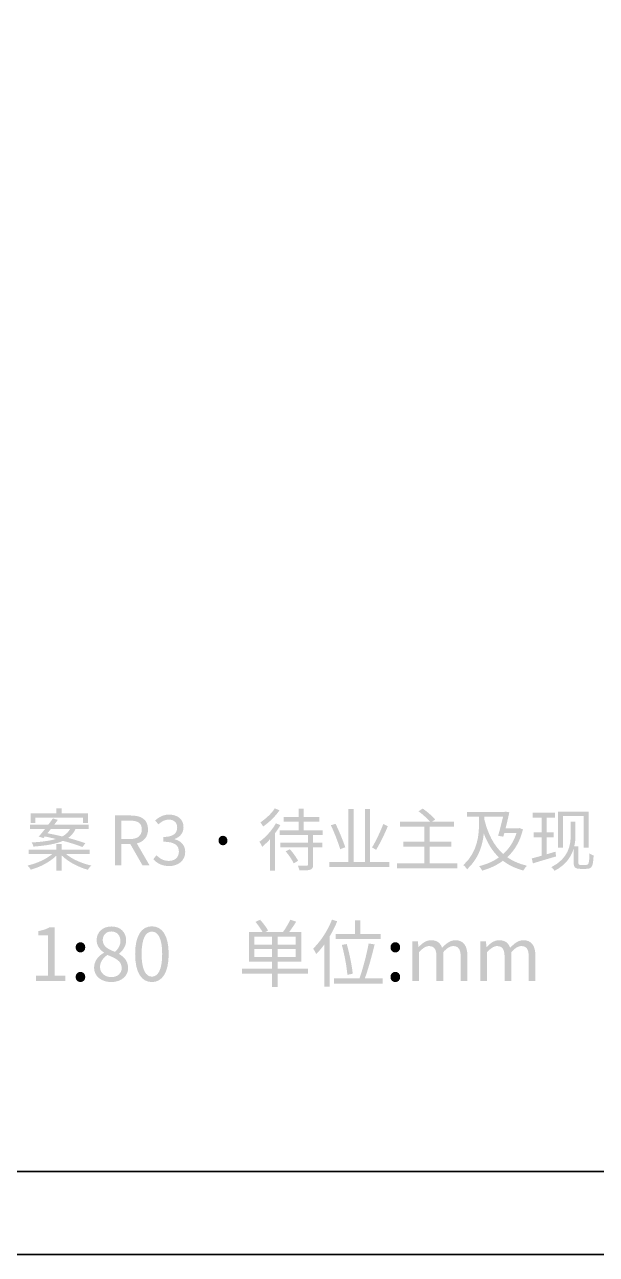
# Model space of a CAD drawing. Header units: millimetres. Extents: x -4600 to 229000, y -4300 to 19460.
# Drawn here: x 19834 to 22594, y -4300 to 1640 of the extents above; entities that cross this region are included whole.
import ezdxf

# ---------------------------------------------------------------- set-up
doc = ezdxf.new("R2010")
doc.units = ezdxf.units.MM
doc.header["$LTSCALE"] = 100
doc.layers.add('A-NOTE', color=7, linetype='Continuous', lineweight=18)
doc.layers.add('A-SHEET', color=7, linetype='Continuous', lineweight=35)

# ---------------------------------------------------------------- blocks, each defined once
blk = doc.blocks.new('A01_SHEET')
at = {"layer": 'A-NOTE'}
h = blk.add_hatch(color=256, dxfattribs=at)
edge = h.paths.add_edge_path()
edge.add_line((19971, -2194.1), (19948.4, -2224.9))
edge.add_line((19948.4, -2224.9), (19859.7, -2224.9))
edge.add_line((19859.7, -2224.9), (19859.7, -2244.8))
edge.add_line((19859.7, -2244.8), (19933, -2244.8))
edge.add_spline(control_points=[(19933, -2244.8), (19922.2, -2258.6), (19911.4, -2271.7), (19902.3, -2281.8)], knot_values=[0, 0, 0, 0, 1, 1, 1, 1], degree=3, periodic=0)
edge.add_line((19902.3, -2281.8), (19925.2, -2289))
edge.add_line((19925.2, -2289), (19931.7, -2281.2))
edge.add_spline(control_points=[(19931.7, -2281.2), (19948.8, -2284.8), (19967.1, -2289), (19985.1, -2293.6)], knot_values=[0, 0, 0, 0, 1, 1, 1, 1], degree=3, periodic=0)
edge.add_spline(control_points=[(19985.1, -2293.6), (19957.6, -2301.8), (19919.9, -2307.4), (19868.5, -2310.3)], knot_values=[0, 0, 0, 0, 1, 1, 1, 1], degree=3, periodic=0)
edge.add_spline(control_points=[(19868.5, -2310.3), (19871.5, -2315.6), (19875.4, -2324.4), (19876.4, -2330.3)], knot_values=[0, 0, 0, 0, 1, 1, 1, 1], degree=3, periodic=0)
edge.add_spline(control_points=[(19876.4, -2330.3), (19941.6, -2325.4), (19987.1, -2316.9), (20019.2, -2302.5)], knot_values=[0, 0, 0, 0, 1, 1, 1, 1], degree=3, periodic=0)
edge.add_spline(control_points=[(20019.2, -2302.5), (20055.8, -2312.3), (20089.9, -2323.1), (20112.8, -2332.3)], knot_values=[0, 0, 0, 0, 1, 1, 1, 1], degree=3, periodic=0)
edge.add_line((20112.8, -2332.3), (20127.5, -2314.2))
edge.add_spline(control_points=[(20127.5, -2314.2), (20105.9, -2306.1), (20076.1, -2296.9), (20044, -2288.4)], knot_values=[0, 0, 0, 0, 1, 1, 1, 1], degree=3, periodic=0)
edge.add_spline(control_points=[(20044, -2288.4), (20060.4, -2276.6), (20071.9, -2262.5), (20080.1, -2244.8)], knot_values=[0, 0, 0, 0, 1, 1, 1, 1], degree=3, periodic=0)
edge.add_line((20080.1, -2244.8), (20143.6, -2244.8))
edge.add_line((20143.6, -2244.8), (20143.6, -2224.9))
edge.add_line((20143.6, -2224.9), (19976.6, -2224.9))
edge.add_line((19976.6, -2224.9), (19994.3, -2201.3))
edge.add_line((19994.3, -2201.3), (19971, -2194.1))
edge = h.paths.add_edge_path(flags=0)
edge.add_line((19961.2, -2244.8), (20053.5, -2244.8))
edge.add_spline(control_points=[(20053.5, -2244.8), (20045.7, -2259.6), (20033.9, -2271.7), (20015.9, -2281.2)], knot_values=[0, 0, 0, 0, 1, 1, 1, 1], degree=3, periodic=0)
edge.add_spline(control_points=[(20015.9, -2281.2), (19991.7, -2275.3), (19966.8, -2270), (19944.5, -2265.8)], knot_values=[0, 0, 0, 0, 1, 1, 1, 1], degree=3, periodic=0)
edge.add_line((19944.5, -2265.8), (19961.2, -2244.8))
for points in [[(19863.3, -2169.5), (19863.3, -2216.7), (19886.5, -2216.7), (19886.5, -2190.5), (20116.1, -2190.5), (20116.1, -2216.7), (20140, -2216.7), (20140, -2169.5), (20012.6, -2169.5), (20012.6, -2145), (19988, -2145), (19988, -2169.5), (19863.3, -2169.5)], [(21336, -2751.9), (21336, -2777.1), (21552.7, -2777.1), (21552.7, -2751.9), (21454.8, -2751.9), (21454.8, -2686.3), (21428.2, -2686.3), (21428.2, -2751.9), (21336, -2751.9)]]:
    blk.add_hatch(color=256, dxfattribs=at).paths.add_polyline_path(points)
h = blk.add_hatch(color=256, dxfattribs=at)
edge = h.paths.add_edge_path()
edge.add_line((20402.6, -2420), (20436.6, -2420))
edge.add_line((20436.6, -2420), (20375.7, -2314.9))
edge.add_spline(control_points=[(20375.7, -2314.9), (20408.1, -2307), (20429.7, -2284.8), (20429.7, -2247.1), (20429.7, -2197.4), (20394.7, -2180), (20345.9, -2180)], knot_values=[0, 0, 0, 0, 1, 1, 1, 2, 2, 2, 2], degree=3, periodic=0)
edge.add_line((20345.9, -2180), (20270.9, -2180))
edge.add_line((20270.9, -2180), (20270.9, -2420))
edge.add_line((20270.9, -2420), (20301.1, -2420))
edge.add_line((20301.1, -2420), (20301.1, -2318.2))
edge.add_line((20301.1, -2318.2), (20344.3, -2318.2))
edge.add_line((20344.3, -2318.2), (20402.6, -2420))
edge = h.paths.add_edge_path(flags=0)
edge.add_line((20301.1, -2293.9), (20301.1, -2204.6))
edge.add_line((20301.1, -2204.6), (20341.3, -2204.6))
edge.add_spline(control_points=[(20341.3, -2204.6), (20379, -2204.6), (20399.6, -2215.7), (20399.6, -2247.1), (20399.6, -2278.6), (20379, -2293.9), (20341.3, -2293.9)], knot_values=[0, 0, 0, 0, 1, 1, 1, 2, 2, 2, 2], degree=3, periodic=0)
edge.add_line((20341.3, -2293.9), (20301.1, -2293.9))
h = blk.add_hatch(color=256, dxfattribs=at)
edge = h.paths.add_edge_path()
edge.add_spline(control_points=[(20531.9, -2424.3), (20574.8, -2424.3), (20609.2, -2398.7), (20609.2, -2355.8), (20609.2, -2322.8), (20586.6, -2301.8), (20558.4, -2294.9)], knot_values=[0, 0, 0, 0, 1, 1, 1, 2, 2, 2, 2], degree=3, periodic=0)
edge.add_line((20558.4, -2294.9), (20558.4, -2293.3))
edge.add_spline(control_points=[(20558.4, -2293.3), (20584, -2284.4), (20601, -2264.8), (20601, -2235.7), (20601, -2197.7), (20571.5, -2175.7), (20530.9, -2175.7), (20503.4, -2175.7), (20482.1, -2187.9), (20464.1, -2204.2)], knot_values=[0, 0, 0, 0, 1, 1, 1, 2, 2, 2, 3, 3, 3, 3], degree=3, periodic=0)
edge.add_line((20464.1, -2204.2), (20480.2, -2223.2))
edge.add_spline(control_points=[(20480.2, -2223.2), (20493.9, -2209.5), (20510.6, -2200), (20529.9, -2200), (20555.1, -2200), (20570.5, -2215), (20570.5, -2238), (20570.5, -2263.8), (20553.8, -2283.8), (20504.1, -2283.8)], knot_values=[0, 0, 0, 0, 1, 1, 1, 2, 2, 2, 3, 3, 3, 3], degree=3, periodic=0)
edge.add_line((20504.1, -2283.8), (20504.1, -2306.7))
edge.add_spline(control_points=[(20504.1, -2306.7), (20559.7, -2306.7), (20578.7, -2325.7), (20578.7, -2354.8), (20578.7, -2382.3), (20558.7, -2399.4), (20529.9, -2399.4), (20502.8, -2399.4), (20484.7, -2386.3), (20470.7, -2371.9)], knot_values=[0, 0, 0, 0, 1, 1, 1, 2, 2, 2, 3, 3, 3, 3], degree=3, periodic=0)
edge.add_line((20470.7, -2371.9), (20455.3, -2391.2))
edge.add_spline(control_points=[(20455.3, -2391.2), (20471, -2408.5), (20494.6, -2424.3), (20531.9, -2424.3)], knot_values=[0, 0, 0, 0, 1, 1, 1, 1], degree=3, periodic=0)
h = blk.add_hatch(color=256, dxfattribs=at)
edge = h.paths.add_edge_path()
edge.add_spline(control_points=[(21041.4, -2145.6), (21027.3, -2168.9), (20997.8, -2196.4), (20972.3, -2213.1)], knot_values=[0, 0, 0, 0, 1, 1, 1, 1], degree=3, periodic=0)
edge.add_spline(control_points=[(20972.3, -2213.1), (20975.9, -2218), (20982.4, -2227.8), (20985, -2233.4)], knot_values=[0, 0, 0, 0, 1, 1, 1, 1], degree=3, periodic=0)
edge.add_spline(control_points=[(20985, -2233.4), (21013.9, -2213.7), (21045.3, -2183.3), (21064.3, -2154.8)], knot_values=[0, 0, 0, 0, 1, 1, 1, 1], degree=3, periodic=0)
edge.add_line((21064.3, -2154.8), (21041.4, -2145.6))
h = blk.add_hatch(color=256, dxfattribs=at)
edge = h.paths.add_edge_path()
edge.add_line((21156.3, -2146.6), (21156.3, -2187.5))
edge.add_line((21156.3, -2187.5), (21084.3, -2187.5))
edge.add_line((21084.3, -2187.5), (21084.3, -2209.8))
edge.add_line((21084.3, -2209.8), (21156.3, -2209.8))
edge.add_line((21156.3, -2209.8), (21156.3, -2251.4))
edge.add_line((21156.3, -2251.4), (21064.9, -2251.4))
edge.add_line((21064.9, -2251.4), (21064.9, -2274))
edge.add_line((21064.9, -2274), (21202.5, -2274))
edge.add_line((21202.5, -2274), (21202.5, -2310.6))
edge.add_line((21202.5, -2310.6), (21068.9, -2310.6))
edge.add_line((21068.9, -2310.6), (21068.9, -2333.2))
edge.add_line((21068.9, -2333.2), (21202.5, -2333.2))
edge.add_line((21202.5, -2333.2), (21202.5, -2416.4))
edge.add_spline(control_points=[(21202.5, -2416.4), (21202.5, -2420.7), (21200.8, -2422.3), (21195.6, -2422.3)], knot_values=[0, 0, 0, 0, 1, 1, 1, 1], degree=3, periodic=0)
edge.add_spline(control_points=[(21195.6, -2422.3), (21190.3, -2422.6), (21172, -2422.9), (21152.4, -2422)], knot_values=[0, 0, 0, 0, 1, 1, 1, 1], degree=3, periodic=0)
edge.add_spline(control_points=[(21152.4, -2422), (21155.6, -2428.8), (21159.6, -2439), (21160.5, -2445.5)], knot_values=[0, 0, 0, 0, 1, 1, 1, 1], degree=3, periodic=0)
edge.add_spline(control_points=[(21160.5, -2445.5), (21186.1, -2445.5), (21202.8, -2445.5), (21213.3, -2441.6), (21223.4, -2437.7), (21226.7, -2430.8), (21226.7, -2416.4)], knot_values=[0, 0, 0, 0, 1, 1, 1, 2, 2, 2, 2], degree=3, periodic=0)
edge.add_line((21226.7, -2416.4), (21226.7, -2333.2))
edge.add_line((21226.7, -2333.2), (21270.6, -2333.2))
edge.add_line((21270.6, -2333.2), (21270.6, -2310.6))
edge.add_line((21270.6, -2310.6), (21226.7, -2310.6))
edge.add_line((21226.7, -2310.6), (21226.7, -2274))
edge.add_line((21226.7, -2274), (21272.9, -2274))
edge.add_line((21272.9, -2274), (21272.9, -2251.4))
edge.add_line((21272.9, -2251.4), (21180.8, -2251.4))
edge.add_line((21180.8, -2251.4), (21180.8, -2209.8))
edge.add_line((21180.8, -2209.8), (21255.8, -2209.8))
edge.add_line((21255.8, -2209.8), (21255.8, -2187.5))
edge.add_line((21255.8, -2187.5), (21180.8, -2187.5))
edge.add_line((21180.8, -2187.5), (21180.8, -2146.6))
edge.add_line((21180.8, -2146.6), (21156.3, -2146.6))
edge = h.paths.add_edge_path(flags=0)
edge.add_spline(control_points=[(21093.8, -2353.2), (21109.1, -2370.9), (21125.8, -2395.4), (21132.7, -2411.5)], knot_values=[0, 0, 0, 0, 1, 1, 1, 1], degree=3, periodic=0)
edge.add_line((21132.7, -2411.5), (21153.7, -2399))
edge.add_spline(control_points=[(21153.7, -2399), (21146.5, -2383.3), (21129.1, -2359.8), (21114.1, -2342.7)], knot_values=[0, 0, 0, 0, 1, 1, 1, 1], degree=3, periodic=0)
edge.add_line((21114.1, -2342.7), (21093.8, -2353.2))
h = blk.add_hatch(color=256, dxfattribs=at)
h.paths.add_polyline_path([(21476.8, -2149.2), (21476.8, -2404.9), (21421.8, -2404.9), (21421.8, -2148.9), (21396.6, -2148.9), (21396.6, -2404.9), (21304.9, -2404.9), (21304.9, -2429.2), (21594.1, -2429.2), (21594.1, -2404.9), (21501.7, -2404.9), (21501.7, -2149.2), (21476.8, -2149.2)])
edge = h.paths.add_edge_path(flags=0)
edge.add_spline(control_points=[(21564.9, -2221.3), (21551.8, -2257.3), (21528.6, -2305.1), (21510.6, -2334.9)], knot_values=[0, 0, 0, 0, 1, 1, 1, 1], degree=3, periodic=0)
edge.add_line((21510.6, -2334.9), (21530.9, -2345.3))
edge.add_spline(control_points=[(21530.9, -2345.3), (21549.2, -2314.9), (21571.5, -2269.7), (21587.2, -2231.7)], knot_values=[0, 0, 0, 0, 1, 1, 1, 1], degree=3, periodic=0)
edge.add_line((21587.2, -2231.7), (21564.9, -2221.3))
edge = h.paths.add_edge_path(flags=0)
edge.add_spline(control_points=[(21312.1, -2227.1), (21329.5, -2263.8), (21348.8, -2313.9), (21357, -2342.7)], knot_values=[0, 0, 0, 0, 1, 1, 1, 1], degree=3, periodic=0)
edge.add_line((21357, -2342.7), (21381.6, -2333.6))
edge.add_spline(control_points=[(21381.6, -2333.6), (21372.4, -2304.7), (21352.1, -2256.6), (21335.1, -2220.3)], knot_values=[0, 0, 0, 0, 1, 1, 1, 1], degree=3, periodic=0)
edge.add_line((21335.1, -2220.3), (21312.1, -2227.1))
h = blk.add_hatch(color=256, dxfattribs=at)
edge = h.paths.add_edge_path()
edge.add_spline(control_points=[(21735.2, -2159.7), (21755.1, -2174.4), (21778.1, -2195.4), (21791.2, -2210.5)], knot_values=[0, 0, 0, 0, 1, 1, 1, 1], degree=3, periodic=0)
edge.add_line((21791.2, -2210.5), (21646.4, -2210.5))
edge.add_line((21646.4, -2210.5), (21646.4, -2234.4))
edge.add_line((21646.4, -2234.4), (21763, -2234.4))
edge.add_line((21763, -2234.4), (21763, -2306.4))
edge.add_line((21763, -2306.4), (21661.5, -2306.4))
edge.add_line((21661.5, -2306.4), (21661.5, -2330.3))
edge.add_line((21661.5, -2330.3), (21763, -2330.3))
edge.add_line((21763, -2330.3), (21763, -2411.2))
edge.add_line((21763, -2411.2), (21631.1, -2411.2))
edge.add_line((21631.1, -2411.2), (21631.1, -2435.1))
edge.add_line((21631.1, -2435.1), (21923.1, -2435.1))
edge.add_line((21923.1, -2435.1), (21923.1, -2411.2))
edge.add_line((21923.1, -2411.2), (21789.5, -2411.2))
edge.add_line((21789.5, -2411.2), (21789.5, -2330.3))
edge.add_line((21789.5, -2330.3), (21893, -2330.3))
edge.add_line((21893, -2330.3), (21893, -2306.4))
edge.add_line((21893, -2306.4), (21789.5, -2306.4))
edge.add_line((21789.5, -2306.4), (21789.5, -2234.4))
edge.add_line((21789.5, -2234.4), (21906.4, -2234.4))
edge.add_line((21906.4, -2234.4), (21906.4, -2210.5))
edge.add_line((21906.4, -2210.5), (21800, -2210.5))
edge.add_line((21800, -2210.5), (21815.7, -2199))
edge.add_spline(control_points=[(21815.7, -2199), (21802.6, -2183.6), (21776.1, -2161.3), (21755.1, -2146.3)], knot_values=[0, 0, 0, 0, 1, 1, 1, 1], degree=3, periodic=0)
edge.add_line((21755.1, -2146.3), (21735.2, -2159.7))
h = blk.add_hatch(color=256, dxfattribs=at)
edge = h.paths.add_edge_path()
edge.add_line((21969.6, -2162.6), (21969.6, -2186.5))
edge.add_line((21969.6, -2186.5), (22027.2, -2186.5))
edge.add_line((22027.2, -2186.5), (22027.2, -2214.1))
edge.add_spline(control_points=[(22027.2, -2214.1), (22027.2, -2272.7), (22022, -2354.5), (21951.6, -2419.7)], knot_values=[0, 0, 0, 0, 1, 1, 1, 1], degree=3, periodic=0)
edge.add_spline(control_points=[(21951.6, -2419.7), (21957.2, -2423.9), (21966, -2433.8), (21969.6, -2440)], knot_values=[0, 0, 0, 0, 1, 1, 1, 1], degree=3, periodic=0)
edge.add_spline(control_points=[(21969.6, -2440), (22026.6, -2386.3), (22044.6, -2322.8), (22050.2, -2266.8)], knot_values=[0, 0, 0, 0, 1, 1, 1, 1], degree=3, periodic=0)
edge.add_spline(control_points=[(22050.2, -2266.8), (22067.8, -2313.3), (22091.1, -2351.9), (22123.2, -2382.3)], knot_values=[0, 0, 0, 0, 1, 1, 1, 1], degree=3, periodic=0)
edge.add_spline(control_points=[(22123.2, -2382.3), (22094.7, -2402.6), (22062.3, -2416.4), (22027.9, -2424.6)], knot_values=[0, 0, 0, 0, 1, 1, 1, 1], degree=3, periodic=0)
edge.add_spline(control_points=[(22027.9, -2424.6), (22032.8, -2430.2), (22039, -2440), (22042, -2446.5)], knot_values=[0, 0, 0, 0, 1, 1, 1, 1], degree=3, periodic=0)
edge.add_spline(control_points=[(22042, -2446.5), (22078.6, -2436), (22112.7, -2420.7), (22142.5, -2398.7)], knot_values=[0, 0, 0, 0, 1, 1, 1, 1], degree=3, periodic=0)
edge.add_spline(control_points=[(22142.5, -2398.7), (22169.7, -2419.7), (22202.1, -2435.4), (22241.4, -2445.9)], knot_values=[0, 0, 0, 0, 1, 1, 1, 1], degree=3, periodic=0)
edge.add_spline(control_points=[(22241.4, -2445.9), (22245, -2438.7), (22252.5, -2427.9), (22258.4, -2422.6)], knot_values=[0, 0, 0, 0, 1, 1, 1, 1], degree=3, periodic=0)
edge.add_spline(control_points=[(22258.4, -2422.6), (22221.1, -2413.8), (22190, -2400), (22163.4, -2381.4)], knot_values=[0, 0, 0, 0, 1, 1, 1, 1], degree=3, periodic=0)
edge.add_spline(control_points=[(22163.4, -2381.4), (22198.5, -2349.3), (22225, -2305.7), (22239.1, -2247.4)], knot_values=[0, 0, 0, 0, 1, 1, 1, 1], degree=3, periodic=0)
edge.add_line((22239.1, -2247.4), (22222.4, -2240.6))
edge.add_line((22222.4, -2240.6), (22218.1, -2241.9))
edge.add_line((22218.1, -2241.9), (22155.3, -2241.9))
edge.add_spline(control_points=[(22155.3, -2241.9), (22162.1, -2215), (22168.7, -2186.9), (22173.3, -2164.6)], knot_values=[0, 0, 0, 0, 1, 1, 1, 1], degree=3, periodic=0)
edge.add_line((22173.3, -2164.6), (22154.6, -2161.3))
edge.add_line((22154.6, -2161.3), (22150.3, -2162.6))
edge.add_line((22150.3, -2162.6), (21969.6, -2162.6))
edge = h.paths.add_edge_path(flags=0)
edge.add_spline(control_points=[(22143.8, -2366), (22097.6, -2325), (22069.5, -2267.7), (22052.4, -2197.4)], knot_values=[0, 0, 0, 0, 1, 1, 1, 1], degree=3, periodic=0)
edge.add_line((22052.4, -2197.4), (22052.4, -2186.5))
edge.add_line((22052.4, -2186.5), (22142.8, -2186.5))
edge.add_spline(control_points=[(22142.8, -2186.5), (22136.6, -2213.7), (22127.4, -2250.4), (22119.2, -2278.2)], knot_values=[0, 0, 0, 0, 1, 1, 1, 1], degree=3, periodic=0)
edge.add_line((22119.2, -2278.2), (22144.4, -2282.2))
edge.add_line((22144.4, -2282.2), (22149, -2265.1))
edge.add_line((22149, -2265.1), (22208, -2265.1))
edge.add_spline(control_points=[(22208, -2265.1), (22194.9, -2307), (22172.3, -2340.1), (22143.8, -2366)], knot_values=[0, 0, 0, 0, 1, 1, 1, 1], degree=3, periodic=0)
h = blk.add_hatch(color=256, dxfattribs=at)
edge = h.paths.add_edge_path()
edge.add_line((22281.6, -2387.3), (22287.2, -2411.2))
edge.add_spline(control_points=[(22287.2, -2411.2), (22318.3, -2401.7), (22359.9, -2389.2), (22398.9, -2377.8)], knot_values=[0, 0, 0, 0, 1, 1, 1, 1], degree=3, periodic=0)
edge.add_line((22398.9, -2377.8), (22395.9, -2354.8))
edge.add_line((22395.9, -2354.8), (22353, -2367.6))
edge.add_line((22353, -2367.6), (22353, -2284.8))
edge.add_line((22353, -2284.8), (22387.4, -2284.8))
edge.add_line((22387.4, -2284.8), (22387.4, -2261.9))
edge.add_line((22387.4, -2261.9), (22353, -2261.9))
edge.add_line((22353, -2261.9), (22353, -2190.2))
edge.add_line((22353, -2190.2), (22393.9, -2190.2))
edge.add_line((22393.9, -2190.2), (22393.9, -2167.2))
edge.add_line((22393.9, -2167.2), (22285.6, -2167.2))
edge.add_line((22285.6, -2167.2), (22285.6, -2190.2))
edge.add_line((22285.6, -2190.2), (22329.4, -2190.2))
edge.add_line((22329.4, -2190.2), (22329.4, -2261.9))
edge.add_line((22329.4, -2261.9), (22290.5, -2261.9))
edge.add_line((22290.5, -2261.9), (22290.5, -2284.8))
edge.add_line((22290.5, -2284.8), (22329.4, -2284.8))
edge.add_line((22329.4, -2284.8), (22329.4, -2374.5))
edge.add_spline(control_points=[(22329.4, -2374.5), (22311.4, -2379.4), (22295.1, -2384), (22281.6, -2387.3)], knot_values=[0, 0, 0, 0, 1, 1, 1, 1], degree=3, periodic=0)
h = blk.add_hatch(color=256, dxfattribs=at)
edge = h.paths.add_edge_path()
edge.add_line((22469.6, -2210.5), (22469.6, -2273.6))
edge.add_spline(control_points=[(22469.6, -2273.6), (22469.6, -2325), (22459.1, -2386.9), (22376.3, -2429.5)], knot_values=[0, 0, 0, 0, 1, 1, 1, 1], degree=3, periodic=0)
edge.add_spline(control_points=[(22376.3, -2429.5), (22381.2, -2433.1), (22389, -2442.3), (22391.7, -2447.2)], knot_values=[0, 0, 0, 0, 1, 1, 1, 1], degree=3, periodic=0)
edge.add_spline(control_points=[(22391.7, -2447.2), (22446, -2418.7), (22471.9, -2379.7), (22483.7, -2340.4)], knot_values=[0, 0, 0, 0, 1, 1, 1, 1], degree=3, periodic=0)
edge.add_line((22483.7, -2340.4), (22483.7, -2409.5))
edge.add_spline(control_points=[(22483.7, -2409.5), (22483.7, -2431.8), (22492.2, -2437.7), (22515.1, -2437.7)], knot_values=[0, 0, 0, 0, 1, 1, 1, 1], degree=3, periodic=0)
edge.add_line((22515.1, -2437.7), (22545.2, -2437.7))
edge.add_spline(control_points=[(22545.2, -2437.7), (22573.4, -2437.7), (22577.3, -2424.6), (22580.2, -2372.9)], knot_values=[0, 0, 0, 0, 1, 1, 1, 1], degree=3, periodic=0)
edge.add_spline(control_points=[(22580.2, -2372.9), (22574, -2371.5), (22566.2, -2367.9), (22560.3, -2363)], knot_values=[0, 0, 0, 0, 1, 1, 1, 1], degree=3, periodic=0)
edge.add_spline(control_points=[(22560.3, -2363), (22558.6, -2409.8), (22556.7, -2419), (22545.2, -2419)], knot_values=[0, 0, 0, 0, 1, 1, 1, 1], degree=3, periodic=0)
edge.add_line((22545.2, -2419), (22518.4, -2419))
edge.add_spline(control_points=[(22518.4, -2419), (22509.2, -2419), (22506.6, -2416.7), (22506.6, -2407.2)], knot_values=[0, 0, 0, 0, 1, 1, 1, 1], degree=3, periodic=0)
edge.add_line((22506.6, -2407.2), (22506.6, -2329.6))
edge.add_line((22506.6, -2329.6), (22486.6, -2329.6))
edge.add_spline(control_points=[(22486.6, -2329.6), (22491.2, -2310.6), (22492.5, -2291.7), (22492.5, -2274.3)], knot_values=[0, 0, 0, 0, 1, 1, 1, 1], degree=3, periodic=0)
edge.add_line((22492.5, -2274.3), (22492.5, -2210.5))
edge.add_line((22492.5, -2210.5), (22469.6, -2210.5))
h.paths.add_polyline_path([(22409, -2161), (22409, -2335.2), (22432.6, -2335.2), (22432.6, -2182.6), (22531.8, -2182.6), (22531.8, -2335.2), (22556, -2335.2), (22556, -2161), (22409, -2161)], flags=0)
h = blk.add_hatch(color=256, dxfattribs=at)
edge = h.paths.add_edge_path()
edge.add_spline(control_points=[(21046.9, -2218), (21028.3, -2251.7), (20996.8, -2285.4), (20967.4, -2307)], knot_values=[0, 0, 0, 0, 1, 1, 1, 1], degree=3, periodic=0)
edge.add_spline(control_points=[(20967.4, -2307), (20971.6, -2312.9), (20978.5, -2325.7), (20980.5, -2331.3)], knot_values=[0, 0, 0, 0, 1, 1, 1, 1], degree=3, periodic=0)
edge.add_spline(control_points=[(20980.5, -2331.3), (20992.9, -2320.8), (21006, -2308.3), (21018.4, -2294.9)], knot_values=[0, 0, 0, 0, 1, 1, 1, 1], degree=3, periodic=0)
edge.add_line((21018.4, -2294.9), (21018.4, -2445.9))
edge.add_line((21018.4, -2445.9), (21042, -2445.9))
edge.add_line((21042, -2445.9), (21042, -2266.8))
edge.add_spline(control_points=[(21042, -2266.8), (21051.8, -2253.7), (21061, -2239.9), (21068.5, -2226.5)], knot_values=[0, 0, 0, 0, 1, 1, 1, 1], degree=3, periodic=0)
edge.add_line((21068.5, -2226.5), (21046.9, -2218))
h = blk.add_hatch(color=256, dxfattribs=at)
edge = h.paths.add_edge_path()
edge.add_spline(control_points=[(20791.2, -2324.1), (20803, -2324.1), (20813.2, -2314.2), (20813.2, -2301.1), (20813.2, -2287.4), (20803, -2277.9), (20791.2, -2277.9), (20779.4, -2277.9), (20769.9, -2287.4), (20769.9, -2301.1), (20769.9, -2314.2), (20779.4, -2324.1), (20791.2, -2324.1)], knot_values=[0, 0, 0, 0, 1, 1, 1, 2, 2, 2, 3, 3, 3, 4, 4, 4, 4], degree=3, periodic=0)
h = blk.add_hatch(color=256, dxfattribs=at)
edge = h.paths.add_edge_path()
edge.add_line((19854.1, -2344.7), (19854.1, -2365.6))
edge.add_line((19854.1, -2365.6), (19968.4, -2365.6))
edge.add_spline(control_points=[(19968.4, -2365.6), (19939.3, -2390.9), (19891.8, -2412.1), (19848.2, -2421.6)], knot_values=[0, 0, 0, 0, 1, 1, 1, 1], degree=3, periodic=0)
edge.add_spline(control_points=[(19848.2, -2421.6), (19853.2, -2426.5), (19860.4, -2435.7), (19863.6, -2441.6)], knot_values=[0, 0, 0, 0, 1, 1, 1, 1], degree=3, periodic=0)
edge.add_spline(control_points=[(19863.6, -2441.6), (19908.5, -2429.8), (19956.9, -2404.3), (19987.7, -2373.8)], knot_values=[0, 0, 0, 0, 1, 1, 1, 1], degree=3, periodic=0)
edge.add_line((19987.7, -2373.8), (19987.7, -2445.9))
edge.add_line((19987.7, -2445.9), (20012.3, -2445.9))
edge.add_line((20012.3, -2445.9), (20012.3, -2372.2))
edge.add_spline(control_points=[(20012.3, -2372.2), (20043.7, -2403.6), (20093.8, -2429.8), (20139.6, -2442.3)], knot_values=[0, 0, 0, 0, 1, 1, 1, 1], degree=3, periodic=0)
edge.add_spline(control_points=[(20139.6, -2442.3), (20142.9, -2436), (20150.1, -2426.5), (20155.4, -2421.6)], knot_values=[0, 0, 0, 0, 1, 1, 1, 1], degree=3, periodic=0)
edge.add_spline(control_points=[(20155.4, -2421.6), (20111.2, -2412.1), (20063, -2390.9), (20033.2, -2365.6)], knot_values=[0, 0, 0, 0, 1, 1, 1, 1], degree=3, periodic=0)
edge.add_line((20033.2, -2365.6), (20147.8, -2365.6))
edge.add_line((20147.8, -2365.6), (20147.8, -2344.7))
edge.add_line((20147.8, -2344.7), (20012.3, -2344.7))
edge.add_line((20012.3, -2344.7), (20012.3, -2317.5))
edge.add_line((20012.3, -2317.5), (19987.7, -2317.5))
edge.add_line((19987.7, -2317.5), (19987.7, -2344.7))
edge.add_line((19987.7, -2344.7), (19854.1, -2344.7))
h = blk.add_hatch(color=256, dxfattribs=at)
edge = h.paths.add_edge_path()
edge.add_line((19888.8, -2980), (20031.4, -2980))
edge.add_line((20031.4, -2980), (20031.4, -2953))
edge.add_line((20031.4, -2953), (19979.2, -2953))
edge.add_line((19979.2, -2953), (19979.2, -2720))
edge.add_line((19979.2, -2720), (19954.4, -2720))
edge.add_spline(control_points=[(19954.4, -2720), (19940.2, -2728.2), (19923.5, -2734.2), (19900.5, -2738.4)], knot_values=[0, 0, 0, 0, 1, 1, 1, 1], degree=3, periodic=0)
edge.add_line((19900.5, -2738.4), (19900.5, -2759))
edge.add_line((19900.5, -2759), (19946.9, -2759))
edge.add_line((19946.9, -2759), (19946.9, -2953))
edge.add_line((19946.9, -2953), (19888.8, -2953))
edge.add_line((19888.8, -2953), (19888.8, -2980))
h = blk.add_hatch(color=256, dxfattribs=at)
edge = h.paths.add_edge_path()
edge.add_spline(control_points=[(20252.3, -2984.6), (20300.9, -2984.6), (20333.6, -2955.2), (20333.6, -2917.6), (20333.6, -2881.7), (20312.6, -2862.2), (20289.9, -2849.1)], knot_values=[0, 0, 0, 0, 1, 1, 1, 2, 2, 2, 2], degree=3, periodic=0)
edge.add_line((20289.9, -2849.1), (20289.9, -2847.3))
edge.add_spline(control_points=[(20289.9, -2847.3), (20305.2, -2835.3), (20324.3, -2811.9), (20324.3, -2784.6), (20324.3, -2744.5), (20297.4, -2716.1), (20253, -2716.1), (20212.6, -2716.1), (20181.7, -2742.7), (20181.7, -2782.1), (20181.7, -2809.4), (20198.1, -2828.9), (20216.9, -2842)], knot_values=[0, 0, 0, 0, 1, 1, 1, 2, 2, 2, 3, 3, 3, 4, 4, 4, 4], degree=3, periodic=0)
edge.add_line((20216.9, -2842), (20216.9, -2843.4))
edge.add_spline(control_points=[(20216.9, -2843.4), (20193.1, -2856.2), (20169.3, -2880.7), (20169.3, -2915.4), (20169.3, -2955.5), (20204.1, -2984.6), (20252.3, -2984.6)], knot_values=[0, 0, 0, 0, 1, 1, 1, 2, 2, 2, 2], degree=3, periodic=0)
edge = h.paths.add_edge_path(flags=0)
edge.add_spline(control_points=[(20252.7, -2960.5), (20221.5, -2960.5), (20198.1, -2940.3), (20198.1, -2912.6), (20198.1, -2887.8), (20213, -2867.2), (20233.9, -2853.7)], knot_values=[0, 0, 0, 0, 1, 1, 1, 2, 2, 2, 2], degree=3, periodic=0)
edge.add_spline(control_points=[(20233.9, -2853.7), (20270.8, -2868.6), (20302.7, -2881.4), (20302.7, -2916.5), (20302.7, -2942.4), (20282.8, -2960.5), (20252.7, -2960.5)], knot_values=[0, 0, 0, 0, 1, 1, 1, 2, 2, 2, 2], degree=3, periodic=0)
edge = h.paths.add_edge_path(flags=0)
edge.add_spline(control_points=[(20270.1, -2838.8), (20239.2, -2826.8), (20211.2, -2812.9), (20211.2, -2782.1), (20211.2, -2756.9), (20228.6, -2740.2), (20252.7, -2740.2), (20280.4, -2740.2), (20296.7, -2760.4), (20296.7, -2786.3), (20296.7, -2805.5), (20287.4, -2823.2), (20270.1, -2838.8)], knot_values=[0, 0, 0, 0, 1, 1, 1, 2, 2, 2, 3, 3, 3, 4, 4, 4, 4], degree=3, periodic=0)
h = blk.add_hatch(color=256, dxfattribs=at)
edge = h.paths.add_edge_path()
edge.add_spline(control_points=[(20448.5, -2984.6), (20497.8, -2984.6), (20529.4, -2939.9), (20529.4, -2849.1), (20529.4, -2759), (20497.8, -2715.4), (20448.5, -2715.4), (20398.8, -2715.4), (20367.6, -2759), (20367.6, -2849.1), (20367.6, -2939.9), (20398.8, -2984.6), (20448.5, -2984.6)], knot_values=[0, 0, 0, 0, 1, 1, 1, 2, 2, 2, 3, 3, 3, 4, 4, 4, 4], degree=3, periodic=0)
edge = h.paths.add_edge_path(flags=0)
edge.add_spline(control_points=[(20448.5, -2958.4), (20419, -2958.4), (20398.8, -2925.4), (20398.8, -2849.1), (20398.8, -2773.2), (20419, -2740.9), (20448.5, -2740.9), (20477.9, -2740.9), (20498.1, -2773.2), (20498.1, -2849.1), (20498.1, -2925.4), (20477.9, -2958.4), (20448.5, -2958.4)], knot_values=[0, 0, 0, 0, 1, 1, 1, 2, 2, 2, 3, 3, 3, 4, 4, 4, 4], degree=3, periodic=0)
h = blk.add_hatch(color=256, dxfattribs=at)
edge = h.paths.add_edge_path()
edge.add_spline(control_points=[(21116, -2683.5), (21107.9, -2701.6), (21093.3, -2726.4), (21080.6, -2743.4)], knot_values=[0, 0, 0, 0, 1, 1, 1, 1], degree=3, periodic=0)
edge.add_line((21080.6, -2743.4), (20994.4, -2743.4))
edge.add_line((20994.4, -2743.4), (21008.9, -2736.3))
edge.add_spline(control_points=[(21008.9, -2736.3), (21001.8, -2721.4), (20985.2, -2699.4), (20970.6, -2683.5)], knot_values=[0, 0, 0, 0, 1, 1, 1, 1], degree=3, periodic=0)
edge.add_line((20970.6, -2683.5), (20948.3, -2694.1))
edge.add_spline(control_points=[(20948.3, -2694.1), (20961, -2709), (20974.9, -2729.2), (20982.7, -2743.4)], knot_values=[0, 0, 0, 0, 1, 1, 1, 1], degree=3, periodic=0)
edge.add_line((20982.7, -2743.4), (20917.1, -2743.4))
edge.add_line((20917.1, -2743.4), (20917.1, -2886))
edge.add_line((20917.1, -2886), (21027.4, -2886))
edge.add_line((21027.4, -2886), (21027.4, -2919.7))
edge.add_line((21027.4, -2919.7), (20883.7, -2919.7))
edge.add_line((20883.7, -2919.7), (20883.7, -2944.5))
edge.add_line((20883.7, -2944.5), (21027.4, -2944.5))
edge.add_line((21027.4, -2944.5), (21027.4, -3008))
edge.add_line((21027.4, -3008), (21054.7, -3008))
edge.add_line((21054.7, -3008), (21054.7, -2944.5))
edge.add_line((21054.7, -2944.5), (21201.2, -2944.5))
edge.add_line((21201.2, -2944.5), (21201.2, -2919.7))
edge.add_line((21201.2, -2919.7), (21054.7, -2919.7))
edge.add_line((21054.7, -2919.7), (21054.7, -2886))
edge.add_line((21054.7, -2886), (21170, -2886))
edge.add_line((21170, -2886), (21170, -2743.4))
edge.add_line((21170, -2743.4), (21110.4, -2743.4))
edge.add_spline(control_points=[(21110.4, -2743.4), (21121.7, -2728.5), (21134.1, -2710.1), (21144.8, -2693)], knot_values=[0, 0, 0, 0, 1, 1, 1, 1], degree=3, periodic=0)
edge.add_line((21144.8, -2693), (21116, -2683.5))
h.paths.add_polyline_path([(21054.7, -2825), (21143, -2825), (21143, -2863.3), (21054.7, -2863.3), (21054.7, -2825)], flags=0)
h.paths.add_polyline_path([(21054.7, -2766.1), (21143, -2766.1), (21143, -2803.7), (21054.7, -2803.7), (21054.7, -2766.1)], flags=0)
h.paths.add_polyline_path([(20942.9, -2825), (21027.4, -2825), (21027.4, -2863.3), (20942.9, -2863.3), (20942.9, -2825)], flags=0)
h.paths.add_polyline_path([(20942.9, -2766.1), (21027.4, -2766.1), (21027.4, -2803.7), (20942.9, -2803.7), (20942.9, -2766.1)], flags=0)
h = blk.add_hatch(color=256, dxfattribs=at)
edge = h.paths.add_edge_path()
edge.add_spline(control_points=[(21317.5, -2683.1), (21296.6, -2736.7), (21262.2, -2789.2), (21226.4, -2822.9)], knot_values=[0, 0, 0, 0, 1, 1, 1, 1], degree=3, periodic=0)
edge.add_spline(control_points=[(21226.4, -2822.9), (21231, -2829.2), (21238.8, -2843.1), (21241.3, -2849.5)], knot_values=[0, 0, 0, 0, 1, 1, 1, 1], degree=3, periodic=0)
edge.add_spline(control_points=[(21241.3, -2849.5), (21254.7, -2836), (21267.9, -2820.4), (21280.6, -2803)], knot_values=[0, 0, 0, 0, 1, 1, 1, 1], degree=3, periodic=0)
edge.add_line((21280.6, -2803), (21280.6, -3007.3))
edge.add_line((21280.6, -3007.3), (21306.2, -3007.3))
edge.add_line((21306.2, -3007.3), (21306.2, -2764.3))
edge.add_spline(control_points=[(21306.2, -2764.3), (21320, -2740.9), (21332.8, -2716.1), (21342.7, -2690.9)], knot_values=[0, 0, 0, 0, 1, 1, 1, 1], degree=3, periodic=0)
edge.add_line((21342.7, -2690.9), (21317.5, -2683.1))
h = blk.add_hatch(color=256, dxfattribs=at)
edge = h.paths.add_edge_path()
edge.add_line((21705.2, -2980), (21737.8, -2980))
edge.add_line((21737.8, -2980), (21737.8, -2840.2))
edge.add_spline(control_points=[(21737.8, -2840.2), (21755.2, -2820.4), (21771.5, -2810.8), (21786.1, -2810.8), (21810.6, -2810.8), (21821.9, -2826.1), (21821.9, -2862.2)], knot_values=[0, 0, 0, 0, 1, 1, 1, 2, 2, 2, 2], degree=3, periodic=0)
edge.add_line((21821.9, -2862.2), (21821.9, -2980))
edge.add_line((21821.9, -2980), (21854.2, -2980))
edge.add_line((21854.2, -2980), (21854.2, -2840.2))
edge.add_spline(control_points=[(21854.2, -2840.2), (21872.3, -2820.4), (21887.9, -2810.8), (21902.8, -2810.8), (21927.3, -2810.8), (21938.6, -2826.1), (21938.6, -2862.2)], knot_values=[0, 0, 0, 0, 1, 1, 1, 2, 2, 2, 2], degree=3, periodic=0)
edge.add_line((21938.6, -2862.2), (21938.6, -2980))
edge.add_line((21938.6, -2980), (21970.9, -2980))
edge.add_line((21970.9, -2980), (21970.9, -2858))
edge.add_spline(control_points=[(21970.9, -2858), (21970.9, -2809), (21952.1, -2782.4), (21912.7, -2782.4), (21888.9, -2782.4), (21869.1, -2797.7), (21848.9, -2819.3)], knot_values=[0, 0, 0, 0, 1, 1, 1, 2, 2, 2, 2], degree=3, periodic=0)
edge.add_spline(control_points=[(21848.9, -2819.3), (21841.1, -2796.6), (21825.5, -2782.4), (21795.7, -2782.4), (21772.6, -2782.4), (21752.7, -2797), (21735.7, -2815.4)], knot_values=[0, 0, 0, 0, 1, 1, 1, 2, 2, 2, 2], degree=3, periodic=0)
edge.add_line((21735.7, -2815.4), (21735, -2815.4))
edge.add_line((21735, -2815.4), (21731.8, -2787.4))
edge.add_line((21731.8, -2787.4), (21705.2, -2787.4))
edge.add_line((21705.2, -2787.4), (21705.2, -2980))
h = blk.add_hatch(color=256, dxfattribs=at)
edge = h.paths.add_edge_path()
edge.add_line((22033.7, -2980), (22066.3, -2980))
edge.add_line((22066.3, -2980), (22066.3, -2840.2))
edge.add_spline(control_points=[(22066.3, -2840.2), (22083.7, -2820.4), (22100, -2810.8), (22114.5, -2810.8), (22139, -2810.8), (22150.4, -2826.1), (22150.4, -2862.2)], knot_values=[0, 0, 0, 0, 1, 1, 1, 2, 2, 2, 2], degree=3, periodic=0)
edge.add_line((22150.4, -2862.2), (22150.4, -2980))
edge.add_line((22150.4, -2980), (22182.6, -2980))
edge.add_line((22182.6, -2980), (22182.6, -2840.2))
edge.add_spline(control_points=[(22182.6, -2840.2), (22200.7, -2820.4), (22216.3, -2810.8), (22231.2, -2810.8), (22255.7, -2810.8), (22267.1, -2826.1), (22267.1, -2862.2)], knot_values=[0, 0, 0, 0, 1, 1, 1, 2, 2, 2, 2], degree=3, periodic=0)
edge.add_line((22267.1, -2862.2), (22267.1, -2980))
edge.add_line((22267.1, -2980), (22299.3, -2980))
edge.add_line((22299.3, -2980), (22299.3, -2858))
edge.add_spline(control_points=[(22299.3, -2858), (22299.3, -2809), (22280.5, -2782.4), (22241.2, -2782.4), (22217.4, -2782.4), (22197.5, -2797.7), (22177.3, -2819.3)], knot_values=[0, 0, 0, 0, 1, 1, 1, 2, 2, 2, 2], degree=3, periodic=0)
edge.add_spline(control_points=[(22177.3, -2819.3), (22169.5, -2796.6), (22153.9, -2782.4), (22124.1, -2782.4), (22101.1, -2782.4), (22081.2, -2797), (22064.2, -2815.4)], knot_values=[0, 0, 0, 0, 1, 1, 1, 2, 2, 2, 2], degree=3, periodic=0)
edge.add_line((22064.2, -2815.4), (22063.5, -2815.4))
edge.add_line((22063.5, -2815.4), (22060.3, -2787.4))
edge.add_line((22060.3, -2787.4), (22033.7, -2787.4))
edge.add_line((22033.7, -2787.4), (22033.7, -2980))
h = blk.add_hatch(color=256, dxfattribs=at)
edge = h.paths.add_edge_path()
edge.add_spline(control_points=[(20103.7, -2841.7), (20116.5, -2841.7), (20127.1, -2831.7), (20127.1, -2816.8), (20127.1, -2802.3), (20116.5, -2792), (20103.7, -2792), (20090.6, -2792), (20080.3, -2802.3), (20080.3, -2816.8), (20080.3, -2831.7), (20090.6, -2841.7), (20103.7, -2841.7)], knot_values=[0, 0, 0, 0, 1, 1, 1, 2, 2, 2, 3, 3, 3, 4, 4, 4, 4], degree=3, periodic=0)
h = blk.add_hatch(color=256, dxfattribs=at)
edge = h.paths.add_edge_path()
edge.add_line((21327.1, -2966.5), (21327.1, -2991.7))
edge.add_line((21327.1, -2991.7), (21561.6, -2991.7))
edge.add_line((21561.6, -2991.7), (21561.6, -2966.5))
edge.add_line((21561.6, -2966.5), (21476.1, -2966.5))
edge.add_spline(control_points=[(21476.1, -2966.5), (21492.4, -2922.2), (21510.8, -2855.5), (21523.2, -2803)], knot_values=[0, 0, 0, 0, 1, 1, 1, 1], degree=3, periodic=0)
edge.add_line((21523.2, -2803), (21494.5, -2798))
edge.add_spline(control_points=[(21494.5, -2798), (21485.3, -2849.1), (21466.5, -2921.5), (21450.2, -2966.5)], knot_values=[0, 0, 0, 0, 1, 1, 1, 1], degree=3, periodic=0)
edge.add_line((21450.2, -2966.5), (21327.1, -2966.5))
edge = h.paths.add_edge_path(flags=0)
edge.add_spline(control_points=[(21365, -2805.1), (21378.2, -2852.3), (21389.2, -2914), (21391.7, -2949.8)], knot_values=[0, 0, 0, 0, 1, 1, 1, 1], degree=3, periodic=0)
edge.add_line((21391.7, -2949.8), (21417.5, -2944.2))
edge.add_spline(control_points=[(21417.5, -2944.2), (21414.7, -2909.1), (21402.3, -2848), (21388.8, -2800.9)], knot_values=[0, 0, 0, 0, 1, 1, 1, 1], degree=3, periodic=0)
edge.add_line((21388.8, -2800.9), (21365, -2805.1))
h = blk.add_hatch(color=256, dxfattribs=at)
edge = h.paths.add_edge_path()
edge.add_spline(control_points=[(21623.3, -2841.7), (21636, -2841.7), (21646.7, -2831.7), (21646.7, -2816.8), (21646.7, -2802.3), (21636, -2792), (21623.3, -2792), (21610.2, -2792), (21599.9, -2802.3), (21599.9, -2816.8), (21599.9, -2831.7), (21610.2, -2841.7), (21623.3, -2841.7)], knot_values=[0, 0, 0, 0, 1, 1, 1, 2, 2, 2, 3, 3, 3, 4, 4, 4, 4], degree=3, periodic=0)
h = blk.add_hatch(color=256, dxfattribs=at)
edge = h.paths.add_edge_path()
edge.add_spline(control_points=[(20103.7, -2984.6), (20116.5, -2984.6), (20127.1, -2974.7), (20127.1, -2960.1), (20127.1, -2945.2), (20116.5, -2935.3), (20103.7, -2935.3), (20090.6, -2935.3), (20080.3, -2945.2), (20080.3, -2960.1), (20080.3, -2974.7), (20090.6, -2984.6), (20103.7, -2984.6)], knot_values=[0, 0, 0, 0, 1, 1, 1, 2, 2, 2, 3, 3, 3, 4, 4, 4, 4], degree=3, periodic=0)
h = blk.add_hatch(color=256, dxfattribs=at)
edge = h.paths.add_edge_path()
edge.add_spline(control_points=[(21623.3, -2984.6), (21636, -2984.6), (21646.7, -2974.7), (21646.7, -2960.1), (21646.7, -2945.2), (21636, -2935.3), (21623.3, -2935.3), (21610.2, -2935.3), (21599.9, -2945.2), (21599.9, -2960.1), (21599.9, -2974.7), (21610.2, -2984.6), (21623.3, -2984.6)], knot_values=[0, 0, 0, 0, 1, 1, 1, 2, 2, 2, 3, 3, 3, 4, 4, 4, 4], degree=3, periodic=0)
at = {"layer": 'A-SHEET'}
for points in [[(-4600, -4300), (29000, -4300), (29000, 19460), (-4600, 19460)], [(-4200, -3900), (28600, -3900), (28600, 19060), (-4200, 19060)]]:
    blk.add_lwpolyline(points, close=True, dxfattribs=at)

msp = doc.modelspace()

# ---------------------------------------------------------------- block references
msp.add_blockref('A01_SHEET', (0, 0))

doc.saveas('drawing.dxf')
